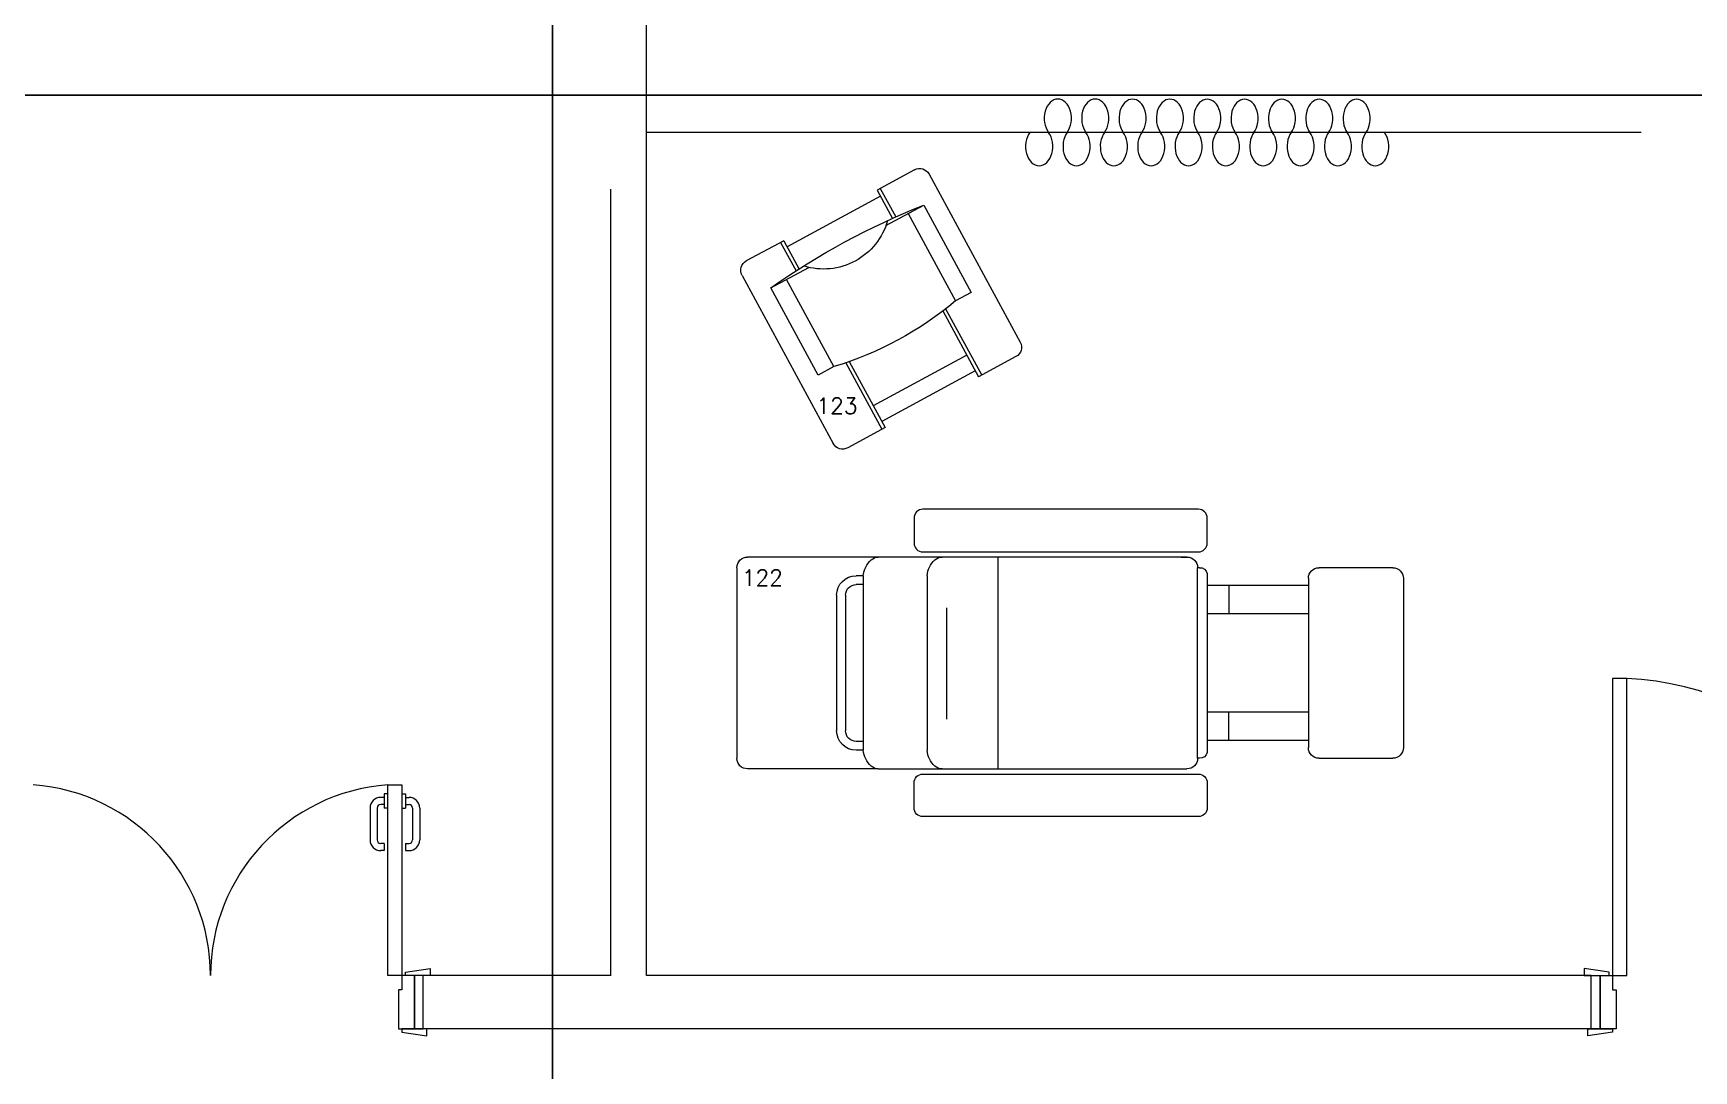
# Model space of a CAD drawing. Header units: metres. Extents: x -18745 to 220762, y -1579758 to -1356048.
# Drawn here: x 165048 to 169732, y -1443591 to -1440662 of the extents above; entities that cross this region are included whole.
import ezdxf

# ---------------------------------------------------------------- set-up
doc = ezdxf.new("R2010")
doc.units = ezdxf.units.M
doc.layers.get('0').update_dxf_attribs({"lineweight": 0})
doc.layers.add('A-100 - Copy$0$axes', color=8, linetype='Continuous')
for name, color, linetype, lineweight in [('A-100 - Copy$0$Medical Equipment and Furniture', 8, 'Continuous', 0), ('A-100 - Copy$0$Medical Equipment and Furniture1', 8, 'Continuous', 5), ('A-100 - Copy$0$Walls', 8, 'Continuous', 0), ('A-100 - Copy$0$Wooden Joinery', 8, 'Continuous', 0)]:
    doc.layers.add(name, color=color, linetype=linetype, lineweight=lineweight)
doc.styles.add('A-100 - Copy$0$list_ghTextstyle', font='romans.shx', dxfattribs={"height": 0.25})

# ---------------------------------------------------------------- blocks, each defined once
blk = doc.blocks.new('A-100 - Copy$0$HF16786C-P')
for p, q in [((0.312, 0.2989), (1.0025, 0.2989)), ((0.3285, 0.2989), (0.312, 0.2989)), ((0.845, 0.2989), (0.845, -0.2989)), ((1.0025, 0.2989), (1.1825, 0.2989)), ((1.1825, 0.2989), (1.5514, 0.2989)), ((-0.2986, 0.2389), (-0.2986, -0.2389)), ((-0.2686, 0.2689), (-0.0607, 0.2689)), ((-0.0307, 0.2389), (-0.0307, -0.2389)), ((0.2768, 0.2689), (0.282, 0.2689)), ((0.282, -0.2689), (0.282, 0.2689)), ((1.045, 0.2463), (1.045, -0.2463)), ((1.225, 0.2463), (1.225, -0.2463)), ((1.225, 0.2463), (1.245, 0.2463)), ((1.5814, 0.2689), (1.5814, -0.2689)), ((-0.0307, 0.2189), (0.2547, 0.2189)), ((0.1938, 0.2189), (0.1938, 0.1389)), ((1.225, 0.2213), (1.245, 0.2213)), ((1.275, 0.1913), (1.275, -0.1913)), ((1.3, 0.1913), (1.3, -0.1913)), ((0.9898, 0.156), (0.9898, -0.1588)), ((-0.0307, 0.1389), (0.2547, 0.1389)), ((-0.0307, -0.1389), (0.2547, -0.1389)), ((0.1938, -0.2189), (0.1938, -0.1389)), ((-0.0307, -0.2189), (0.2547, -0.2189)), ((1.225, -0.2213), (1.245, -0.2213)), ((-0.0607, -0.2689), (-0.2686, -0.2689)), ((0.2768, -0.2689), (0.282, -0.2689)), ((1.225, -0.2463), (1.245, -0.2463)), ((1.0025, -0.2989), (0.312, -0.2989)), ((1.1825, -0.2989), (1.0025, -0.2989)), ((1.1825, -0.2989), (1.5514, -0.2989))]:
    blk.add_line(p, q)
for points in [[(1.0817, 0.4087), (1.0817, 0.3386, -0.414214), (1.0567, 0.3136), (0.2797, 0.3136, -0.414214), (0.2547, 0.3386), (0.2547, 0.4087, -0.414214), (0.2797, 0.4337), (1.0567, 0.4337, -0.414214)], [(1.0817, -0.4087), (1.0817, -0.3386, 0.414214), (1.0567, -0.3136), (0.2797, -0.3136, 0.414214), (0.2547, -0.3386), (0.2547, -0.4087, 0.414214), (0.2797, -0.4337), (1.0567, -0.4337, 0.414214)]]:
    blk.add_lwpolyline(points, format="xyb", close=True)
blk.add_lwpolyline([(0.2547, 0.2527), (0.2547, -0.2527)])
for centre, radius, start, end in [((0.312, 0.2689), 0.03, 90, 180), ((1.0025, 0.2689), 0.03, 47.4408, 90), ((0.9759, 0.2399), 0.0694, 5.3127, 47.4408), ((1.1825, 0.2689), 0.03, 47.4408, 90), ((1.1559, 0.2399), 0.0694, 5.3127, 47.4408), ((1.5514, 0.2689), 0.03, 0, 90), ((-0.2686, 0.2389), 0.03, 90, 180), ((-0.0607, 0.2389), 0.03, 0, 90), ((0.2756, 0.2474), 0.0216, 86.9989, 165.784), ((1.245, 0.1913), 0.055, 0, 90), ((1.245, 0.1913), 0.03, 0, 90), ((1.245, -0.1913), 0.03, 270, 0), ((1.245, -0.1913), 0.055, 270, 0), ((-0.2686, -0.2389), 0.03, 180, 270), ((-0.0607, -0.2389), 0.03, 270, 0), ((0.2756, -0.2474), 0.0216, 194.216, 273.0011), ((0.312, -0.2689), 0.03, 180, 270), ((0.9759, -0.2399), 0.0694, 312.5592, 354.6873), ((1.1559, -0.2399), 0.0694, 312.5592, 354.6873), ((1.5514, -0.2689), 0.03, 270, 0), ((1.0025, -0.2689), 0.03, 270, 312.5592), ((1.1825, -0.2689), 0.03, 270, 312.5592)]:
    blk.add_arc(centre, radius, start, end)
blk = doc.blocks.new('A-100 - Copy$0$F.44.66.83')
at = {"layer": 'A-100 - Copy$0$Medical Equipment and Furniture1', "xscale": -1000, "yscale": 1000, "zscale": 1000, "rotation": 270}
blk.add_blockref('A-100 - Copy$0$HF16786C-P', (77696, -14001.8), dxfattribs=at)
blk = doc.blocks.new('A-100 - Copy$0$ME11218-P')
at = {"layer": 'A-100 - Copy$0$Medical Equipment and Furniture1'}
for p, q in [((0.015, 0.58), (0.135, 0.58)), ((0.125, 0.58), (0.125, 0.4883)), ((0.135, 0.58), (0.135, 0.4891)), ((0.435, 0.58), (0.555, 0.58)), ((0.435, 0.58), (0.435, 0.4891)), ((0.445, 0.58), (0.445, 0.4883)), ((-0.015, 0.55), (-0.015, 0.01)), ((0.135, 0.56), (0.435, 0.56)), ((0.585, 0.55), (0.585, 0.01)), ((0.1613, 0.48), (0.04, 0.48)), ((0.04, 0.48), (0.04, 0.2)), ((0.09, 0.48), (0.09, 0.2)), ((0.53, 0.48), (0.4087, 0.48)), ((0.48, 0.2), (0.48, 0.48)), ((0.53, 0.2), (0.53, 0.48)), ((0.04, 0.2), (0.09, 0.2)), ((0.125, 0.1934), (0.125, -0.02)), ((0.135, 0.1918), (0.135, -0.02)), ((0.435, 0.1918), (0.435, -0.02)), ((0.445, 0.1934), (0.445, -0.02)), ((0.48, 0.2), (0.53, 0.2)), ((0.135, 0.05), (0.435, 0.05)), ((0.135, 0), (0.435, 0)), ((0.015, -0.02), (0.135, -0.02)), ((0.435, -0.02), (0.555, -0.02))]:
    blk.add_line(p, q, dxfattribs=at)
for centre, radius, start, end in [((0.015, 0.55), 0.03, 90, 180), ((0.555, 0.55), 0.03, 0, 90), ((0.285, -1.5865), 2.081, 83.2387, 96.7613), ((0.285, 0.6208), 0.1874, 224.2027, 315.7973), ((0.285, 1.1406), 0.9606, 258.288, 281.712), ((0.015, 0.01), 0.03, 180, 270), ((0.555, 0.01), 0.03, 270, 0)]:
    blk.add_arc(centre, radius, start, end, dxfattribs=at)
blk = doc.blocks.new('A-100 - Copy$0$U.63.18.79')
at = {"layer": 'A-100 - Copy$0$Medical Equipment and Furniture1', "extrusion": (1.14575e-09, 6.21071e-10, -1), "xscale": 999.9999999999976, "yscale": 999.9999999999976, "zscale": -999.9999999999977, "rotation": 61.53915026862275}
blk.add_blockref('A-100 - Copy$0$ME11218-P', (-78585.3, -13211.3, 0), dxfattribs=at)
blk = doc.blocks.new('A-100 - Copy$0$CURTAIN')
for centre, start, end in [((-0.3386, 0.0395), 313.5684, 226.4316), ((-0.1881, 0.0395), 313.5684, 226.4316), ((-0.0376, 0.0395), 313.5684, 226.4316), ((0.1129, 0.0395), 313.5684, 226.4316), ((0.2633, 0.0395), 313.5684, 226.4316), ((0.4138, 0.0395), 313.5684, 226.4316), ((0.5643, 0.0395), 313.5684, 226.4316), ((0.7148, 0.0395), 313.5684, 226.4316), ((0.8653, 0.0395), 313.5684, 226.4316), ((0.0376, -0.0395), 133.5684, 46.4316), ((0.1881, -0.0395), 133.5684, 46.4316), ((0.3386, -0.0395), 133.5684, 46.4316), ((0.4891, -0.0395), 133.5684, 46.4316), ((0.6396, -0.0395), 133.5684, 46.4316), ((0.79, -0.0395), 133.5684, 46.4316), ((0.9405, -0.0395), 133.5684, 46.4316), ((-0.4138, -0.0395), 133.5684, 46.4316), ((-0.2633, -0.0395), 133.5684, 46.4316), ((-0.1129, -0.0395), 133.5684, 46.4316)]:
    blk.add_arc(centre, 0.0546, start, end)
blk = doc.blocks.new('A-100 - Copy$0$A$C009F45C9')
at = {"layer": 'A-100 - Copy$0$Wooden Joinery'}
for p, q in [((724, -1690), (724, -1680)), ((744, -1690), (744, -1680)), ((844, -1650), (754, -1650)), ((844, -1670), (754, -1670)), ((854, -1690), (854, -1680)), ((874, -1690), (874, -1680)), ((744, -1690), (724, -1690)), ((884, -1690), (844, -1690)), ((844, -1700), (844, -1690)), ((884, -1700), (884, -1690)), ((724, -1750), (724, -1760)), ((744, -1750), (724, -1750)), ((744, -1750), (744, -1760)), ((844, -1770), (754, -1770)), ((844, -1740), (844, -1750)), ((884, -1750), (844, -1750)), ((854, -1750), (854, -1760)), ((874, -1750), (874, -1760)), ((884, -1740), (884, -1750)), ((844, -1790), (754, -1790))]:
    blk.add_line(p, q, dxfattribs=at)
for points in [[(-75, -60), (-85, -60), (-95, 10), (-75, 10)], [(75, -50), (85, -50), (95, 20), (75, 20)], [(75, -100), (914, -100), (914, -60), (75, -60)], [(75, -1700), (914, -1700), (914, -1740), (75, -1740)], [(75, -1700), (914, -1700), (914, -1740), (75, -1740)], [(-75, -1740), (-85, -1740), (-95, -1810), (-75, -1810)], [(75, -1750), (85, -1750), (95, -1820), (75, -1820)]]:
    blk.add_lwpolyline(points, close=True, dxfattribs=at)
for points in [[(75, -25), (-75, -25), (-75, 0), (75, 0), (75, -25)], [(75, -25), (75, -60), (35, -60), (35, -70), (-75, -70), (-75, -25), (75, -25)], [(75, -1775), (75, -1740), (35, -1740), (35, -1730), (-75, -1730), (-75, -1775), (75, -1775)], [(75, -1775), (-75, -1775), (-75, -1800), (75, -1800), (75, -1775)]]:
    blk.add_lwpolyline(points, dxfattribs=at)
for centre, radius, start, end in [((75, -60), 840, 270, 357.2706), ((75, -1740), 840, 2.7294, 90), ((754, -1680), 30, 90, 180), ((754, -1680), 10, 90, 180), ((844, -1680), 30, 0, 90), ((844, -1680), 10, 0, 90), ((754, -1760), 30, 180, 270), ((754, -1760), 10, 180, 270), ((844, -1760), 10, 270, 0), ((844, -1760), 30, 270, 0)]:
    blk.add_arc(centre, radius, start, end, dxfattribs=at)
blk = doc.blocks.new('A-100 - Copy')
at = {"layer": 'A-100 - Copy$0$axes'}
for p, q in [((166513.3, -1477297.4, 0), (166513.3, -1391762.7, 0)), ((178675.3, -1440837.7, 2.4), (83612.8, -1440837.7, 2.4))]:
    blk.add_line(p, q, dxfattribs=at)
at = {"layer": 'A-100 - Copy$0$Medical Equipment and Furniture'}
blk.add_line((169583.3, -1440942.7, 0), (166778.3, -1440942.7, 0), dxfattribs=at)
at = {"layer": 'A-100 - Copy$0$Walls'}
for p, q in [((166777, -1433382.7, 0), (166777, -1443322.7, 0)), ((166677, -1441102.7, 0), (166677, -1443322.7, 0)), ((166677, -1441102.7, 0), (166677, -1443322.7, 0)), ((166678.3, -1443322.7, -2.4), (166148.3, -1443322.7, -2.4)), ((166148.3, -1443472.7, -2.4), (166148.3, -1443322.7, -2.4)), ((169442.9, -1443322.7, -2.4), (166778.3, -1443322.7, -2.4)), ((169442.9, -1443472.7, -2.4), (169442.9, -1443322.7, -2.4)), ((169442.9, -1443472.7, -2.4), (166148.3, -1443472.7, -2.4))]:
    blk.add_line(p, q, dxfattribs=at)
at = {"layer": 'A-100 - Copy$0$Wooden Joinery'}
for p, q in [((166038.3, -1442819.6, -2.4), (166028.3, -1442819.6, -2.4)), ((166038.3, -1442809.6, -2.4), (166038.3, -1442849.6, -2.4)), ((166048.3, -1442809.6, -2.4), (166038.3, -1442809.6, -2.4)), ((166048.3, -1443322.7, -2.4), (166048.3, -1442784.2, -2.4)), ((166048.3, -1442784.2, -2.4), (166088.3, -1442784.2, -2.4)), ((166088.3, -1442784.2, -2.4), (166088.3, -1443322.7, -2.4)), ((166088.3, -1442809.6, -2.4), (166098.3, -1442809.6, -2.4)), ((166098.3, -1442809.6, -2.4), (166098.3, -1442849.6, -2.4)), ((166098.3, -1442819.6, -2.4), (166108.3, -1442819.6, -2.4)), ((165998.3, -1442849.6, -2.4), (165998.3, -1442939.6, -2.4)), ((166018.3, -1442849.6, -2.4), (166018.3, -1442939.6, -2.4)), ((166038.3, -1442839.6, -2.4), (166028.3, -1442839.6, -2.4)), ((166048.3, -1442849.6, -2.4), (166038.3, -1442849.6, -2.4)), ((166088.3, -1442849.6, -2.4), (166098.3, -1442849.6, -2.4)), ((166098.3, -1442839.6, -2.4), (166108.3, -1442839.6, -2.4)), ((166118.3, -1442849.6, -2.4), (166118.3, -1442939.6, -2.4)), ((166138.3, -1442849.6, -2.4), (166138.3, -1442939.6, -2.4)), ((166038.3, -1442949.6, -2.4), (166028.3, -1442949.6, -2.4)), ((166038.3, -1442949.6, -2.4), (166038.3, -1442969.6, -2.4)), ((166098.3, -1442949.6, -2.4), (166108.3, -1442949.6, -2.4)), ((166098.3, -1442949.6, -2.4), (166098.3, -1442969.6, -2.4)), ((166038.3, -1442969.6, -2.4), (166028.3, -1442969.6, -2.4)), ((166098.3, -1442969.6, -2.4), (166108.3, -1442969.6, -2.4)), ((166088.3, -1443322.7, -2.4), (166048.3, -1443322.7, -2.4)), ((166123.3, -1443322.7, -2.4), (166088.3, -1443322.7, -2.4)), ((166088.3, -1443322.7, -2.4), (166088.3, -1443362.7, -2.4)), ((166123.3, -1443322.7, -2.4), (166088.3, -1443322.7, -2.4)), ((166088.3, -1443322.7, -2.4), (166088.3, -1443362.7, -2.4)), ((166098.3, -1443312.7, -2.4), (166168.3, -1443302.7, -2.4)), ((166098.3, -1443312.7, -2.4), (166168.3, -1443302.7, -2.4)), ((166098.3, -1443322.7, -2.4), (166098.3, -1443312.7, -2.4)), ((166098.3, -1443322.7, -2.4), (166098.3, -1443312.7, -2.4)), ((166168.3, -1443322.7, -2.4), (166098.3, -1443322.7, -2.4)), ((166168.3, -1443322.7, -2.4), (166098.3, -1443322.7, -2.4)), ((166123.3, -1443472.7, -2.4), (166123.3, -1443322.7, -2.4)), ((166123.3, -1443322.7, -2.4), (166123.3, -1443472.7, -2.4)), ((166148.3, -1443322.7, -2.4), (166123.3, -1443322.7, -2.4)), ((166123.3, -1443472.7, -2.4), (166123.3, -1443322.7, -2.4)), ((166123.3, -1443322.7, -2.4), (166123.3, -1443472.7, -2.4)), ((166148.3, -1443322.7, -2.4), (166123.3, -1443322.7, -2.4)), ((166148.3, -1443472.7, -2.4), (166148.3, -1443322.7, -2.4)), ((166148.3, -1443472.7, -2.4), (166148.3, -1443322.7, -2.4)), ((166168.3, -1443302.7, -2.4), (166168.3, -1443322.7, -2.4)), ((166168.3, -1443302.7, -2.4), (166168.3, -1443322.7, -2.4)), ((166088.3, -1443362.7, -2.4), (166078.3, -1443362.7, -2.4)), ((166078.3, -1443362.7, -2.4), (166078.3, -1443472.7, -2.4)), ((166088.3, -1443362.7, -2.4), (166078.3, -1443362.7, -2.4)), ((166078.3, -1443362.7, -2.4), (166078.3, -1443472.7, -2.4)), ((166078.3, -1443472.7, -2.4), (166123.3, -1443472.7, -2.4)), ((166078.3, -1443472.7, -2.4), (166123.3, -1443472.7, -2.4)), ((166088.3, -1443472.7, -2.4), (166088.3, -1443482.7, -2.4)), ((166158.3, -1443472.7, -2.4), (166088.3, -1443472.7, -2.4)), ((166088.3, -1443472.7, -2.4), (166088.3, -1443482.7, -2.4)), ((166158.3, -1443472.7, -2.4), (166088.3, -1443472.7, -2.4)), ((166088.3, -1443482.7, -2.4), (166158.3, -1443492.7, -2.4)), ((166088.3, -1443482.7, -2.4), (166158.3, -1443492.7, -2.4)), ((166123.3, -1443472.7, -2.4), (166148.3, -1443472.7, -2.4)), ((166123.3, -1443472.7, -2.4), (166148.3, -1443472.7, -2.4)), ((166158.3, -1443492.7, -2.4), (166158.3, -1443472.7, -2.4)), ((166158.3, -1443492.7, -2.4), (166158.3, -1443472.7, -2.4))]:
    blk.add_line(p, q, dxfattribs=at)
for centre, radius, start, end in [((165008.3, -1443322.7, -2.4), 540, 0, 85.752), ((166088.3, -1443322.7, -2.4), 540, 94.248, 180), ((166028.3, -1442849.6, -2.4), 30, 90, 180), ((166108.3, -1442849.6, -2.4), 30, 0, 90), ((166028.3, -1442849.6, -2.4), 10, 90, 180), ((166108.3, -1442849.6, -2.4), 10, 0, 90), ((166028.3, -1442939.6, -2.4), 30, 180, 270), ((166028.3, -1442939.6, -2.4), 10, 180, 270), ((166108.3, -1442939.6, -2.4), 10, 270, 0), ((166108.3, -1442939.6, -2.4), 30, 270, 0)]:
    blk.add_arc(centre, radius, start, end, dxfattribs=at)
at = {"layer": 'A-100 - Copy$0$Medical Equipment and Furniture', "extrusion": (6.38299e-11, 1.26698e-09, -1), "xscale": -699.9999999767327, "yscale": 1000, "zscale": 1000, "rotation": 0.01407011184905826}
blk.add_blockref('A-100 - Copy$0$CURTAIN', (-168175.3, -1440942.7, 0), dxfattribs=at)
at = {"layer": 'A-100 - Copy$0$Medical Equipment and Furniture', "rotation": 90}
for name in ['A-100 - Copy$0$U.63.18.79', 'A-100 - Copy$0$F.44.66.83']:
    blk.add_blockref(name, (154612.6, -1520136.1, 0), dxfattribs=at)
at = {"layer": 'A-100 - Copy$0$Wooden Joinery', "rotation": 90}
blk.add_blockref('A-100 - Copy$0$A$C009F45C9', (169442.9, -1443397.7, -2.4), dxfattribs=at)
at = {"layer": 'A-100 - Copy$0$Medical Equipment and Furniture', "char_height": 45, "attachment_point": 2, "style": 'A-100 - Copy$0$list_ghTextstyle'}
for s, insert in [('123', (167315.2, -1441691.8, 0)), ('122', (167105, -1442177, 0))]:
    blk.add_mtext(s, dxfattribs=dict(at, insert=insert))

msp = doc.modelspace()

# ---------------------------------------------------------------- block references
msp.add_blockref('A-100 - Copy', (0, 0))

doc.saveas('drawing.dxf')
